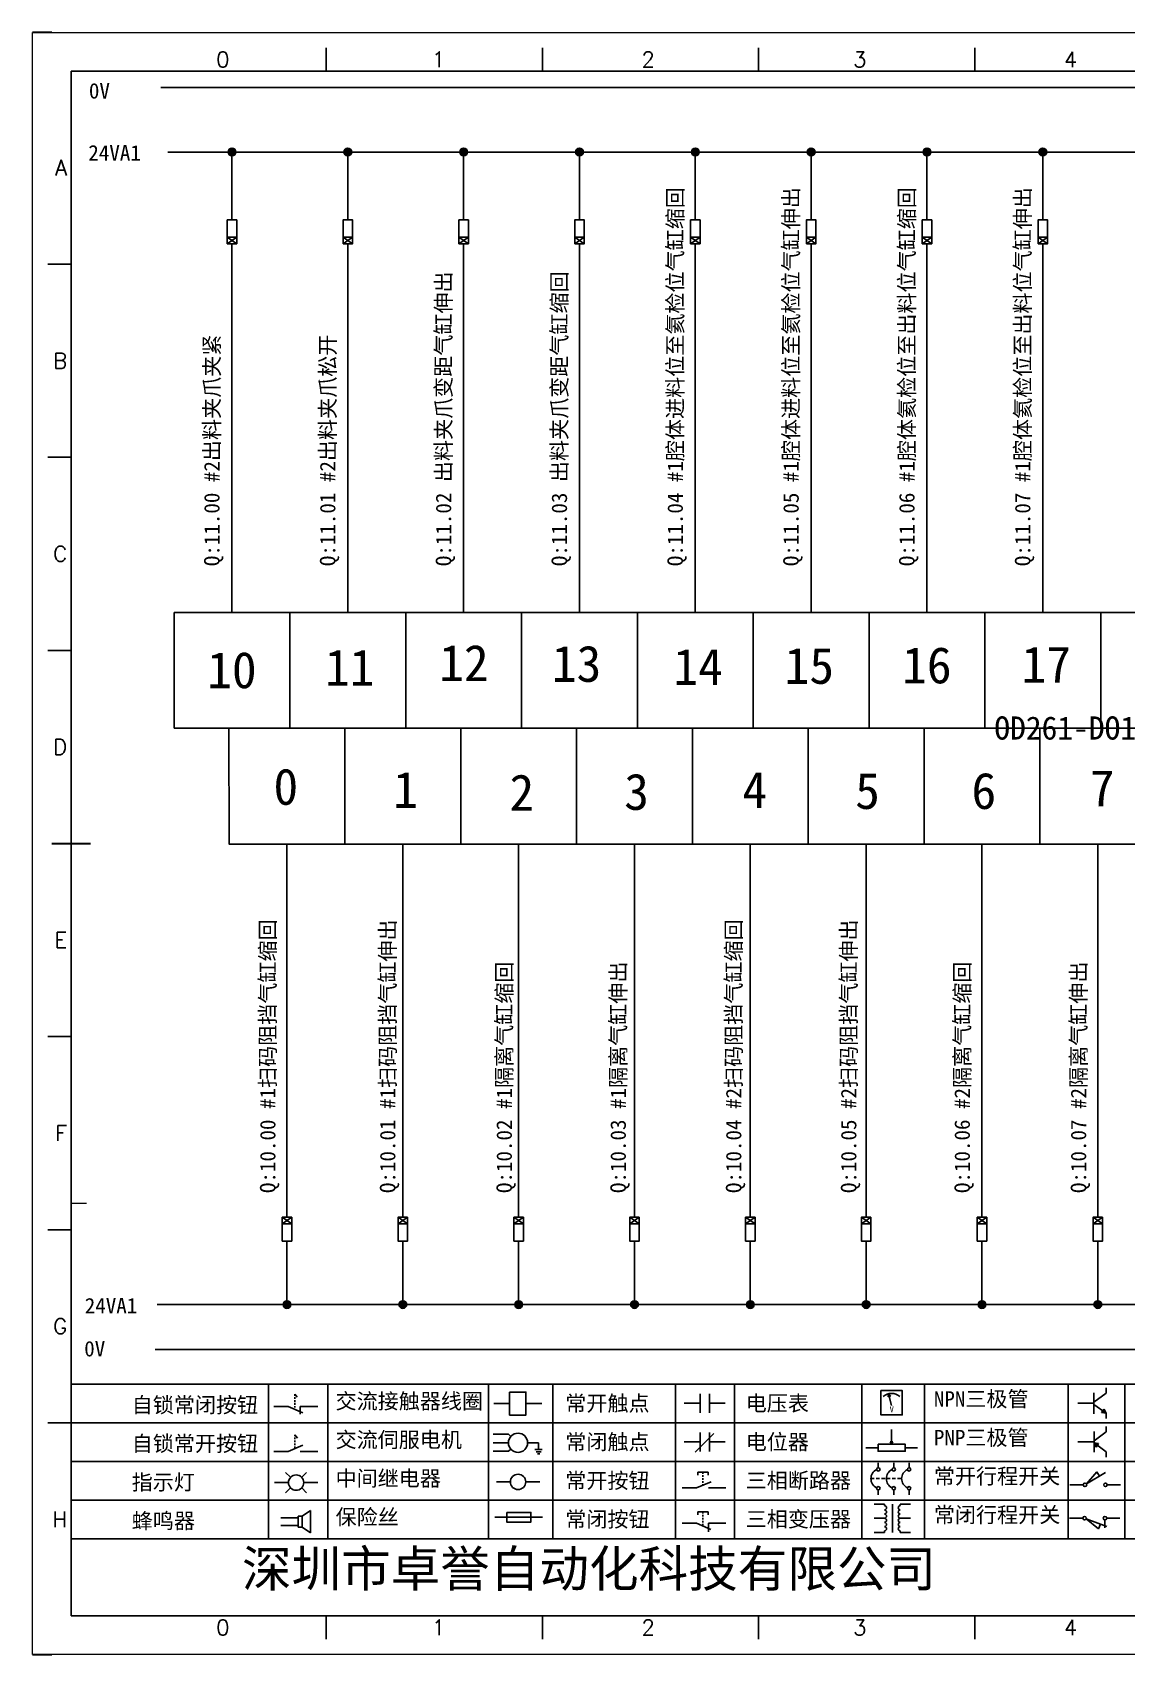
# Model space of a CAD drawing. Header units: millimetres. Extents: x -300 to 4617, y -106 to 3179.
# Drawn here: x 73 to 214.7, y 980.8 to 1190.8 of the extents above; entities that cross this region are included whole.
import ezdxf
from ezdxf.enums import TextEntityAlignment as Align

# ---------------------------------------------------------------- set-up
doc = ezdxf.new("R2010")
doc.units = ezdxf.units.MM
doc.layers.add('AE_BOR', color=1, linetype='Continuous')
doc.layers.add('MISC', color=2, linetype='Continuous')
doc.styles.get("Standard").update_dxf_attribs({"font": ''})
doc.styles.add('WD', font='romans.shx', dxfattribs={"width": 0.8, "bigfont": 'gbcbig.shx'})
doc.styles.add('样式 0', font='')
doc.styles.add('汉字', font='')
doc.styles.get('Standard').set_extended_font_data('SimSun')
doc.styles.get('样式 0').set_extended_font_data('KaiTi_GB2312')
doc.styles.get('汉字').set_extended_font_data('新宋体')

# ---------------------------------------------------------------- blocks, each defined once
blk = doc.blocks.new('*U4')
at = {"linetype": 'ByBlock'}
for p, q in [((-1909.23, -780.45), (-1909.23, -780.67)), ((-1909.23, -780.45), (-1908.92, -780.84)), ((-1909.23, -780.84), (-1909.23, -781.05)), ((-1911.92, -782.07), (-1910.06, -782.07)), ((-1910.06, -782.07), (-1908.18, -782.88)), ((-1909.23, -781.23), (-1909.23, -781.44)), ((-1909.23, -781.61), (-1909.23, -781.83)), ((-1909.23, -782), (-1909.23, -782.21)), ((-1909.23, -782.38), (-1909.23, -782.43)), ((-1908.52, -783.07), (-1908.52, -782.07)), ((-1906.25, -782.07), (-1908.52, -782.07))]:
    blk.add_line(p, q, dxfattribs=at)
blk = doc.blocks.new('*U6')
at = {"linetype": 'ByBlock'}
for p, q in [((-1908.88, -791.17), (-1909.23, -790.71)), ((-1909.23, -790.71), (-1909.23, -790.92)), ((-1909.23, -791.09), (-1909.23, -791.31)), ((-1909.23, -791.48), (-1909.23, -791.69)), ((-1911.92, -792.89), (-1910.06, -792.89)), ((-1910.06, -792.89), (-1908.18, -792.08)), ((-1909.23, -791.86), (-1909.23, -792.08)), ((-1909.23, -792.25), (-1909.23, -792.47)), ((-1906.25, -792.89), (-1908.52, -792.89))]:
    blk.add_line(p, q, dxfattribs=at)
blk = doc.blocks.new('蜂鸣器')
at = {"linetype": 'ByBlock'}
for p, q in [((-1907.17, -795.53), (-1908.25, -796.26)), ((-1907.17, -795.53), (-1907.17, -798.41)), ((-1908.8, -796.48), (-1911.01, -796.48)), ((-1908.8, -797.46), (-1911.01, -797.46)), ((-1908.25, -796.26), (-1908.8, -796.26)), ((-1908.8, -797.68), (-1908.8, -796.26)), ((-1908.25, -797.68), (-1908.8, -797.68)), ((-1908.25, -797.68), (-1908.25, -796.26)), ((-1907.17, -798.41), (-1908.25, -797.68))]:
    blk.add_line(p, q, dxfattribs=at)
blk = doc.blocks.new('指示灯')
at = {"linetype": 'ByBlock'}
for p, q in [((-1854.25, -776.92), (-1856.06, -776.92)), ((-1854.62, -775.59), (-1853.97, -776.23)), ((-1851.9, -775.59), (-1852.54, -776.23)), ((-1852.26, -776.92), (-1850.45, -776.92)), ((-1854.62, -778.25), (-1853.97, -777.61)), ((-1851.9, -778.25), (-1852.54, -777.61))]:
    blk.add_line(p, q, dxfattribs=at)
blk.add_circle((-1853.26, -776.92), 0.992, dxfattribs=at)
blk = doc.blocks.new('交流接触器线圈')
at = {"linetype": 'ByBlock'}
for p, q in [((-1880.82, -781.77), (-1882.87, -781.77)), ((-1878.72, -781.77), (-1876.67, -781.77))]:
    blk.add_line(p, q, dxfattribs=at)
blk.add_lwpolyline([(-1880.82, -780.28), (-1878.72, -780.28), (-1878.72, -783.26), (-1880.82, -783.26)], close=True, dxfattribs=at)
blk = doc.blocks.new('交流伺服电机')
at = {"linetype": 'ByBlock'}
for p, q in [((-1880.97, -785.75), (-1882.94, -785.75)), ((-1880.97, -786.85), (-1882.94, -786.85)), ((-1880.97, -785.75), (-1880.65, -786.03)), ((-1878.49, -786.85), (-1877.07, -786.85)), ((-1877.07, -786.85), (-1877.07, -787.72)), ((-1880.97, -787.94), (-1882.94, -787.94)), ((-1880.97, -787.94), (-1880.65, -787.67)), ((-1877.54, -787.72), (-1876.59, -787.72)), ((-1877.38, -788.01), (-1876.75, -788.01)), ((-1877.23, -788.29), (-1876.9, -788.29))]:
    blk.add_line(p, q, dxfattribs=at)
blk.add_circle((-1879.73, -786.85), 1.24, dxfattribs=at)
blk = doc.blocks.new('中间继电器')
at = {"linetype": 'ByBlock'}
for p, q in [((-1880.72, -791.92), (-1882.54, -791.92)), ((-1878.74, -791.92), (-1876.92, -791.92))]:
    blk.add_line(p, q, dxfattribs=at)
blk.add_circle((-1879.73, -791.92), 0.992, dxfattribs=at)
blk = doc.blocks.new('保险丝')
at = {"linetype": 'ByBlock'}
blk.add_line((-1882.72, -796.49), (-1876.55, -796.49), dxfattribs=at)
blk.add_lwpolyline([(-1881.2, -795.86), (-1878.06, -795.86), (-1878.06, -797.12), (-1881.2, -797.12)], close=True, dxfattribs=at)
blk = doc.blocks.new('常开按钮')
at = {"linetype": 'ByBlock'}
for p, q in [((-1910.06, -787.73), (-1908.18, -786.93)), ((-1909.9, -785.68), (-1908.56, -785.68)), ((-1909.9, -785.68), (-1909.9, -786.07)), ((-1909.23, -785.68), (-1909.23, -785.89)), ((-1909.23, -786.06), (-1909.23, -786.28)), ((-1909.23, -786.45), (-1909.23, -786.67)), ((-1909.23, -786.84), (-1909.23, -787.05)), ((-1909.23, -787.22), (-1909.23, -787.38)), ((-1908.56, -785.68), (-1908.56, -786.07)), ((-1911.92, -787.73), (-1910.06, -787.73)), ((-1906.25, -787.73), (-1908.52, -787.73))]:
    blk.add_line(p, q, dxfattribs=at)
blk = doc.blocks.new('常开触点')
at = {"linetype": 'ByBlock'}
for p, q in [((-1853.82, -782.99), (-1853.82, -780.56)), ((-1852.6, -782.99), (-1852.6, -780.56)), ((-1853.82, -781.77), (-1855.88, -781.77)), ((-1852.6, -781.77), (-1850.55, -781.77))]:
    blk.add_line(p, q, dxfattribs=at)
blk = doc.blocks.new('常闭触点')
at = {"linetype": 'ByBlock'}
for p, q in [((-1853.82, -786.77), (-1855.88, -786.77)), ((-1852.01, -785.66), (-1854.43, -788.1)), ((-1853.82, -787.99), (-1853.82, -785.56)), ((-1852.6, -787.99), (-1852.6, -785.56)), ((-1852.6, -786.77), (-1850.55, -786.77))]:
    blk.add_line(p, q, dxfattribs=at)
blk = doc.blocks.new('常闭按钮')
at = {"linetype": 'ByBlock'}
for p, q in [((-1854.11, -790.83), (-1852.77, -790.83)), ((-1854.11, -790.83), (-1854.11, -791.22)), ((-1853.44, -790.83), (-1853.44, -791.04)), ((-1853.44, -791.21), (-1853.44, -791.43)), ((-1853.44, -791.6), (-1853.44, -791.82)), ((-1852.77, -790.83), (-1852.77, -791.22)), ((-1856.13, -792.28), (-1854.28, -792.28)), ((-1854.28, -792.28), (-1852.4, -793.09)), ((-1853.44, -791.99), (-1853.44, -792.2)), ((-1853.44, -792.37), (-1853.44, -792.53)), ((-1850.47, -792.28), (-1852.73, -792.28)), ((-1852.73, -792.28), (-1852.73, -793.43))]:
    blk.add_line(p, q, dxfattribs=at)
blk = doc.blocks.new('电压表')
at = {"linetype": 'ByBlock'}
for p, q in [((-1814.84, -780.75), (-1814.91, -781.13)), ((-1814.6, -781.05), (-1814.91, -781.13)), ((-1814.84, -780.75), (-1814.46, -782.26)), ((-1814.84, -780.75), (-1814.6, -781.05))]:
    blk.add_line(p, q, dxfattribs=at)
blk.add_lwpolyline([(-1815.84, -780.34), (-1813.07, -780.34), (-1813.07, -783.49), (-1815.84, -783.49)], close=True, dxfattribs=at)
blk.add_arc((-1814.46, -782.26), 1.56, 46.8313, 133.1687, dxfattribs=at)
at = {"linetype": 'ByBlock', "insert": (-1814.7, -782.39), "char_height": 0.75, "width": 0.6768, "attachment_point": 1}
blk.add_mtext('V', dxfattribs=at)
blk = doc.blocks.new('电位器')
at = {"linetype": 'ByBlock'}
for p, q in [((-1814.45, -787.3), (-1814.45, -785.39)), ((-1814.45, -787.3), (-1814.62, -786.96)), ((-1814.62, -786.96), (-1814.27, -786.96)), ((-1814.45, -787.3), (-1814.27, -786.96)), ((-1816.21, -787.75), (-1817.79, -787.75)), ((-1812.68, -787.75), (-1811.1, -787.75))]:
    blk.add_line(p, q, dxfattribs=at)
blk.add_lwpolyline([(-1816.21, -787.3), (-1812.68, -787.3), (-1812.68, -788.2), (-1816.21, -788.2)], close=True, dxfattribs=at)
blk = doc.blocks.new('三相断路器')
at = {"linetype": 'ByBlock'}
for p, q in [((-1816.17, -790.33), (-1816.17, -789.7)), ((-1814.17, -790.33), (-1814.17, -789.7)), ((-1812.18, -790.33), (-1812.18, -789.7)), ((-1817.14, -791.74), (-1816.72, -791.74)), ((-1816.45, -791.74), (-1816.03, -791.74)), ((-1816.17, -793.19), (-1816.17, -793.83)), ((-1815.76, -791.74), (-1815.34, -791.74)), ((-1815.07, -791.74), (-1814.65, -791.74)), ((-1814.38, -791.74), (-1813.96, -791.74)), ((-1814.17, -793.19), (-1814.17, -793.83)), ((-1813.69, -791.74), (-1813.27, -791.74)), ((-1812.18, -793.19), (-1812.18, -793.83))]:
    blk.add_line(p, q, dxfattribs=at)
for centre in [(-1816.17, -790.55), (-1814.17, -790.55), (-1812.18, -790.55), (-1816.17, -792.98), (-1814.17, -792.98), (-1812.18, -792.98)]:
    blk.add_circle(centre, 0.219, dxfattribs=at)
for centre in [(-1815.81, -791.74), (-1813.82, -791.74), (-1811.83, -791.74)]:
    blk.add_arc(centre, 1.32, 115.5791, 244.4209, dxfattribs=at)
blk = doc.blocks.new('三相变压器')
at = {"linetype": 'ByBlock'}
for p, q in [((-1816.69, -795.03), (-1815.37, -795.03)), ((-1815.37, -795.03), (-1815.37, -795.24)), ((-1814.34, -798.7), (-1814.34, -795.04)), ((-1812, -795.03), (-1813.32, -795.03)), ((-1813.32, -795.03), (-1813.32, -795.24)), ((-1816.69, -796.87), (-1815.37, -796.87)), ((-1812, -796.87), (-1813.32, -796.87)), ((-1816.69, -798.71), (-1815.37, -798.71)), ((-1815.37, -798.71), (-1815.37, -798.5)), ((-1813.32, -798.71), (-1813.32, -798.5)), ((-1812, -798.71), (-1813.32, -798.71))]:
    blk.add_line(p, q, dxfattribs=at)
for centre, start, end in [((-1815.37, -795.51), 270, 90), ((-1815.37, -796.06), 270, 90), ((-1813.32, -795.51), 90, 270), ((-1813.32, -796.06), 90, 270), ((-1815.37, -796.6), 270, 90), ((-1815.37, -797.14), 270, 90), ((-1815.37, -797.68), 270, 90), ((-1815.37, -798.23), 270, 90), ((-1813.32, -796.6), 90, 270), ((-1813.32, -797.14), 90, 270), ((-1813.32, -797.68), 90, 270), ((-1813.32, -798.23), 90, 270)]:
    blk.add_arc(centre, 0.271, start, end, dxfattribs=at)
blk = doc.blocks.new('NPN三极管')
at = {"linetype": 'ByBlock'}
for p, q in [((-1785.73, -780.61), (-1785.73, -783.32)), ((-1785.73, -781.82), (-1784.15, -780.66)), ((-1784.15, -780.66), (-1784.15, -779.98)), ((-1785.73, -781.97), (-1787.81, -781.97)), ((-1785.73, -782.11), (-1784.15, -783.27)), ((-1784.41, -782.73), (-1784.74, -783.18)), ((-1784.15, -783.27), (-1784.74, -783.18)), ((-1784.15, -783.27), (-1784.41, -782.73)), ((-1784.15, -783.27), (-1784.15, -783.96))]:
    blk.add_line(p, q, dxfattribs=at)
blk = doc.blocks.new('PNP三极管')
at = {"linetype": 'ByBlock'}
for p, q in [((-1784.9, -785.38), (-1784.9, -788.09)), ((-1783.32, -785.43), (-1783.32, -784.75)), ((-1784.9, -786.74), (-1786.98, -786.74)), ((-1784.9, -786.59), (-1783.32, -785.43)), ((-1784.9, -786.88), (-1783.32, -788.04)), ((-1784.9, -786.88), (-1784.31, -786.97)), ((-1784.9, -786.88), (-1784.64, -787.42)), ((-1784.31, -786.97), (-1784.64, -787.42)), ((-1783.32, -788.04), (-1783.32, -788.73))]:
    blk.add_line(p, q, dxfattribs=at)
blk = doc.blocks.new('常开行程开关')
at = {"linetype": 'ByBlock'}
for p, q in [((-1785.89, -792.17), (-1784.52, -790.62)), ((-1785.89, -792.17), (-1783.43, -790.72)), ((-1784.52, -790.62), (-1784.19, -791.17)), ((-1786.29, -792.3), (-1788.01, -792.3)), ((-1781.48, -792.3), (-1783.21, -792.3))]:
    blk.add_line(p, q, dxfattribs=at)
for centre in [(-1786.07, -792.3), (-1783.42, -792.3)]:
    blk.add_circle(centre, 0.219, dxfattribs=at)
blk = doc.blocks.new('常闭行程开关')
at = {"linetype": 'ByBlock'}
for p, q in [((-1786.34, -796.62), (-1788.07, -796.62)), ((-1785.93, -796.72), (-1783.25, -797.7)), ((-1785.93, -796.72), (-1784.3, -798)), ((-1784.3, -798), (-1784.08, -797.4)), ((-1783.48, -796.84), (-1783.48, -797.85)), ((-1781.54, -796.62), (-1783.26, -796.62))]:
    blk.add_line(p, q, dxfattribs=at)
for centre in [(-1786.12, -796.62), (-1783.48, -796.62)]:
    blk.add_circle(centre, 0.219, dxfattribs=at)
blk = doc.blocks.new('电磁阀线圈')
at = {"linetype": 'ByBlock'}
for p, q in [((-1854.61, -796.54), (-1856.17, -796.54)), ((-1854.61, -795.92), (-1853.75, -797.16)), ((-1853.75, -795.92), (-1854.61, -797.16)), ((-1853.75, -795.92), (-1853.75, -797.16)), ((-1851.53, -796.54), (-1849.97, -796.54))]:
    blk.add_line(p, q, dxfattribs=at)
blk.add_lwpolyline([(-1854.61, -795.92), (-1851.53, -795.92), (-1851.53, -797.16), (-1854.61, -797.16)], close=True, dxfattribs=at)

msp = doc.modelspace()

# ---------------------------------------------------------------- hatches: boundary and pattern name
at = {"lineweight": -2}
h = msp.add_hatch(color=0, dxfattribs=at)
edge = h.paths.add_edge_path()
edge.add_arc((98.854, 1175.32), 0.5, 0, 360)
h = msp.add_hatch(color=0, dxfattribs=at)
edge = h.paths.add_edge_path()
edge.add_arc((113.854, 1175.32), 0.5, 0, 360)
h = msp.add_hatch(color=0, dxfattribs=at)
edge = h.paths.add_edge_path()
edge.add_arc((128.854, 1175.32), 0.5, 0, 360)
h = msp.add_hatch(color=0, dxfattribs=at)
edge = h.paths.add_edge_path()
edge.add_arc((143.854, 1175.32), 0.5, 0, 360)
h = msp.add_hatch(color=0, dxfattribs=at)
edge = h.paths.add_edge_path()
edge.add_arc((158.854, 1175.32), 0.5, 0, 360)
h = msp.add_hatch(color=0, dxfattribs=at)
edge = h.paths.add_edge_path()
edge.add_arc((173.854, 1175.32), 0.5, 0, 360)
h = msp.add_hatch(color=0, dxfattribs=at)
edge = h.paths.add_edge_path()
edge.add_arc((188.854, 1175.32), 0.5, 0, 360)
h = msp.add_hatch(color=0, dxfattribs=at)
edge = h.paths.add_edge_path()
edge.add_arc((203.854, 1175.32), 0.5, 0, 360)
h = msp.add_hatch(color=0, dxfattribs=at)
edge = h.paths.add_edge_path()
edge.add_arc((105.978, 1026.109), 0.5, 0, 360)
h = msp.add_hatch(color=0, dxfattribs=at)
edge = h.paths.add_edge_path()
edge.add_arc((120.978, 1026.109), 0.5, 0, 360)
h = msp.add_hatch(color=0, dxfattribs=at)
edge = h.paths.add_edge_path()
edge.add_arc((135.978, 1026.109), 0.5, 0, 360)
h = msp.add_hatch(color=0, dxfattribs=at)
edge = h.paths.add_edge_path()
edge.add_arc((150.978, 1026.109), 0.5, 0, 360)
h = msp.add_hatch(color=0, dxfattribs=at)
edge = h.paths.add_edge_path()
edge.add_arc((165.978, 1026.109), 0.5, 0, 360)
h = msp.add_hatch(color=0, dxfattribs=at)
edge = h.paths.add_edge_path()
edge.add_arc((180.978, 1026.109), 0.5, 0, 360)
h = msp.add_hatch(color=0, dxfattribs=at)
edge = h.paths.add_edge_path()
edge.add_arc((195.978, 1026.109), 0.5, 0, 360)
h = msp.add_hatch(color=0, dxfattribs=at)
edge = h.paths.add_edge_path()
edge.add_arc((210.978, 1026.109), 0.5, 0, 360)

# ---------------------------------------------------------------- linework, layer by layer
at = {"color": 7}
for p, q in [((365.016, 1185.798), (78.016, 1185.798)), ((78.016, 1185.798), (78.016, 985.798)), ((83.046, 985.798), (362.546, 985.798)), ((203.812, 985.798), (263.762, 985.798))]:
    msp.add_line(p, q, dxfattribs=at)
at = {"color": 0, "lineweight": -2}
for p, q in [((89.641, 1183.684), (356.394, 1183.684)), ((90.525, 1175.32), (357.278, 1175.32)), ((98.854, 1168.076), (98.854, 1175.32)), ((113.854, 1168.076), (113.854, 1175.32)), ((128.854, 1168.076), (128.854, 1175.32)), ((143.854, 1168.076), (143.854, 1175.32)), ((158.854, 1168.076), (158.854, 1175.32)), ((173.854, 1168.076), (173.854, 1175.32)), ((188.854, 1168.076), (188.854, 1175.32)), ((203.854, 1168.076), (203.854, 1175.32)), ((98.854, 1162.465), (98.854, 1115.714)), ((113.854, 1162.465), (113.854, 1115.714)), ((128.854, 1162.465), (128.854, 1115.714)), ((143.854, 1162.465), (143.854, 1115.714)), ((158.854, 1162.465), (158.854, 1115.714)), ((173.854, 1162.465), (173.854, 1115.714)), ((188.854, 1162.465), (188.854, 1115.714)), ((203.854, 1162.465), (203.854, 1115.714)), ((91.354, 1100.714), (353.478, 1100.714)), ((113.478, 1085.714), (113.478, 1100.714)), ((128.478, 1085.714), (128.478, 1100.714)), ((143.478, 1085.714), (143.478, 1100.714)), ((158.478, 1085.714), (158.478, 1100.714)), ((173.478, 1085.714), (173.478, 1100.714)), ((188.478, 1085.714), (188.478, 1100.714)), ((203.478, 1085.714), (203.478, 1100.714)), ((105.978, 1085.714), (105.978, 1038.964)), ((120.978, 1085.714), (120.978, 1038.964)), ((135.978, 1085.714), (135.978, 1038.964)), ((150.978, 1085.714), (150.978, 1038.964)), ((165.978, 1085.714), (165.978, 1038.964)), ((180.978, 1085.714), (180.978, 1038.964)), ((195.978, 1085.714), (195.978, 1038.964)), ((210.978, 1085.714), (210.978, 1038.964)), ((105.978, 1032.768), (105.978, 1026.109)), ((120.978, 1032.768), (120.978, 1026.109)), ((135.978, 1032.768), (135.978, 1026.109)), ((150.978, 1032.768), (150.978, 1026.109)), ((165.978, 1032.768), (165.978, 1026.109)), ((180.978, 1032.768), (180.978, 1026.109)), ((195.978, 1032.768), (195.978, 1026.109)), ((210.978, 1032.768), (210.978, 1026.109)), ((89.157, 1026.109), (355.147, 1026.109)), ((88.92, 1020.291), (355.673, 1020.291))]:
    msp.add_line(p, q, dxfattribs=at)
at = {"color": 7, "lineweight": 9, "ltscale": 0.1}
for p, q in [((78.016, 1039.227), (80.015, 1039.227)), ((174.351, 985.798), (203.812, 985.798)), ((202.455, 985.798), (202.455, 985.798)), ((202.455, 985.798), (202.455, 985.798)), ((202.455, 985.798), (202.455, 985.798)), ((202.455, 985.798), (202.455, 985.798))]:
    msp.add_line(p, q, dxfattribs=at)
at = {"color": 7, "linetype": 'ByBlock'}
for p, q in [((365.016, 1015.798), (78.016, 1015.798)), ((365.016, 1010.798), (78.016, 1010.798)), ((365.016, 1005.798), (78.016, 1005.798)), ((365.016, 1000.798), (78.016, 1000.798)), ((365.016, 995.798), (78.016, 995.798))]:
    msp.add_line(p, q, dxfattribs=at)
at = {"color": 7, "lineweight": -2}
for p, q in [((103.595, 1015.798), (103.595, 995.798)), ((111.272, 1015.798), (111.272, 995.798)), ((132.061, 1015.798), (132.061, 995.798)), ((140.415, 1015.798), (140.415, 995.798)), ((156.27, 1015.798), (156.27, 995.798)), ((163.918, 1015.798), (163.918, 995.798)), ((180.411, 1015.798), (180.411, 995.798)), ((188.513, 1015.798), (188.513, 995.798)), ((207.132, 1015.798), (207.132, 995.798)), ((214.491, 1015.798), (214.491, 995.798))]:
    msp.add_line(p, q, dxfattribs=at)
at = {"color": 7, "ltscale": 2}
msp.add_line((174.351, 985.798), (78.016, 985.798), dxfattribs=at)
at = {"color": 0, "lineweight": -2}
for points in [[(91.354, 1115.714), (106.354, 1115.714)], [(91.354, 1100.714), (91.354, 1115.714)], [(106.354, 1115.714), (121.354, 1115.714)], [(106.354, 1100.714), (106.354, 1115.714)], [(121.354, 1115.714), (136.354, 1115.714)], [(121.354, 1100.714), (121.354, 1115.714)], [(136.354, 1115.714), (151.354, 1115.714)], [(136.354, 1100.714), (136.354, 1115.714)], [(151.354, 1115.714), (166.354, 1115.714)], [(151.354, 1100.714), (151.354, 1115.714)], [(166.354, 1115.714), (181.354, 1115.714)], [(166.354, 1100.714), (166.354, 1115.714)], [(181.354, 1115.714), (196.354, 1115.714)], [(181.354, 1100.714), (181.354, 1115.714)], [(196.354, 1115.714), (211.354, 1115.714)], [(196.354, 1100.714), (196.354, 1115.714)], [(211.354, 1115.714), (226.354, 1115.714)], [(211.354, 1100.714), (211.354, 1115.714)], [(113.478, 1085.714), (98.478, 1085.714), (98.443, 1100.714)], [(128.478, 1085.714), (113.478, 1085.714)], [(143.478, 1085.714), (128.478, 1085.714)], [(158.478, 1085.714), (143.478, 1085.714)], [(173.478, 1085.714), (158.478, 1085.714)], [(188.478, 1085.714), (173.478, 1085.714)], [(203.478, 1085.714), (188.478, 1085.714)], [(218.478, 1085.714), (203.478, 1085.714)]]:
    msp.add_lwpolyline(points, dxfattribs=at)
for centre in [(98.854, 1175.32), (113.854, 1175.32), (128.854, 1175.32), (143.854, 1175.32), (158.854, 1175.32), (173.854, 1175.32), (188.854, 1175.32), (203.854, 1175.32), (105.978, 1026.109), (120.978, 1026.109), (135.978, 1026.109), (150.978, 1026.109), (165.978, 1026.109), (180.978, 1026.109), (195.978, 1026.109), (210.978, 1026.109)]:
    msp.add_circle(centre, 0.5, dxfattribs=at)
at = {"layer": 'AE_BOR', "color": 7, "lineweight": 30}
for p, q in [((75.546, 1190.798), (73.012, 1190.798)), ((75.516, 1085.798), (80.516, 1085.798)), ((73.012, 980.798), (75.546, 980.798))]:
    msp.add_line(p, q, dxfattribs=at)
at = {"layer": 'AE_BOR', "color": 7, "lineweight": 15}
for p, q in [((73.012, 1190.798), (370.012, 1190.798)), ((73.012, 980.798), (73.012, 1190.798)), ((370.012, 980.798), (73.012, 980.798))]:
    msp.add_line(p, q, dxfattribs=at)
at = {"layer": 'AE_BOR', "color": 7}
for p, q in [((111.046, 1185.798), (111.046, 1188.798)), ((139.046, 1185.798), (139.046, 1188.798)), ((167.046, 1185.798), (167.046, 1188.798)), ((195.046, 1185.798), (195.046, 1188.798)), ((78.016, 1160.798), (75.016, 1160.798)), ((78.016, 1135.798), (75.016, 1135.798)), ((78.016, 1110.798), (75.016, 1110.798)), ((78.016, 1060.798), (75.016, 1060.798)), ((78.016, 1035.798), (75.016, 1035.798)), ((78.016, 1010.798), (75.016, 1010.798)), ((111.046, 985.798), (111.046, 982.798)), ((139.046, 985.798), (139.046, 982.798)), ((167.046, 985.798), (167.046, 982.798)), ((195.046, 985.798), (195.046, 982.798))]:
    msp.add_line(p, q, dxfattribs=at)

# ---------------------------------------------------------------- block references
at = {"linetype": 'ByBlock'}
for p, rotation in [((-697.685, 3018.051), 90), ((-682.685, 3018.051), 90), ((-667.685, 3018.051), 90), ((-652.685, 3018.051), 90), ((-637.685, 3018.051), 90), ((-622.685, 3018.051), 90), ((-607.685, 3018.051), 90), ((-592.685, 3018.051), 90), ((902.517, -817.206), 270), ((917.517, -817.206), 270), ((932.517, -817.206), 270), ((947.517, -817.206), 270), ((962.517, -817.206), 270), ((977.517, -817.206), 270), ((992.517, -817.206), 270), ((1007.517, -817.206), 270)]:
    msp.add_blockref('电磁阀线圈', p, dxfattribs=dict(at, rotation=rotation))
at = {"color": 7, "linetype": 'ByBlock'}
for name, p in [('*U4', (2016.204, 1794.975)), ('交流接触器线圈', (2015.628, 1795.067)), ('常开触点', (2013.283, 1795.095)), ('电压表', (1998.722, 1795.314)), ('NPN三极管', (1996.21, 1795.301)), ('PNP三极管', (1995.384, 1795.072)), ('*U6', (2016.204, 1799.975)), ('交流伺服电机', (2015.628, 1795.067)), ('常闭触点', (2013.283, 1795.095)), ('电位器', (1998.722, 1795.314)), ('指示灯', (1960.419, 1779.975)), ('中间继电器', (2015.628, 1795.067)), ('常开按钮', (2069.069, 1790.095)), ('三相断路器', (1998.722, 1795.314)), ('常开行程开关', (1995.384, 1795.072)), ('三相变压器', (1998.722, 1795.314)), ('蜂鸣器', (2016.204, 1794.975)), ('保险丝', (2015.628, 1795.067)), ('常闭按钮', (2013.283, 1790.095)), ('常闭行程开关', (1995.384, 1795.072))]:
    msp.add_blockref(name, p, dxfattribs=at)

# ---------------------------------------------------------------- texts
at = {"color": 0, "lineweight": -2, "attachment_point": 1}
for s, insert, char_height, width in [('{\\fKaiTi_GB2312|b0|i0|c134|p2;24VA1}', (80.249, 1176.215), 2, 14.27309), ('12', (125.684, 1111.523), 4.7064, 7.20347), ('13', (140.277, 1111.429), 4.7064, 7.20347), ('14', (156.013, 1111.042), 4.7064, 7.20347), ('15', (170.418, 1111.175), 4.7064, 7.20347), ('16', (185.638, 1111.239), 4.7064, 7.20347), ('17', (201.106, 1111.327), 4.7064, 7.20347), ('10', (95.642, 1110.613), 4.7064, 7.20347), ('11', (110.896, 1110.932), 4.7064, 7.20347), ('OD261-DO15   4#-CN1  10-11CH               ', (197.573, 1102.251), 3, 61.03402), ('0', (104.228, 1095.516), 4.706, 7.20347), ('1', (119.725, 1095.111), 4.706, 7.20347), ('2', (134.787, 1094.753), 4.706, 7.20347), ('3', (149.648, 1094.857), 4.706, 7.20347), ('4', (164.949, 1095.096), 4.706, 7.20347), ('5', (179.555, 1094.977), 4.706, 7.20347), ('6', (194.617, 1094.977), 4.706, 7.20347), ('7', (209.943, 1095.336), 4.706, 7.20347), ('{\\fKaiTi_GB2312|b0|i0|c134|p2;24VA1}', (79.789, 1026.965), 2, 14.27309)]:
    msp.add_mtext(s, dxfattribs=dict(at, insert=insert, char_height=char_height, width=width))
at = {"color": 0, "lineweight": -2, "char_height": 2, "width": 71.79445, "attachment_point": 1, "rotation": 90}
for s, insert in [('{\\C256;Q:11.04 #1腔体进料位至氦检位气缸缩回}', (155.24, 1121.7)), ('{\\C256;Q:11.05 #1腔体进料位至氦检位气缸伸出}', (170.24, 1121.7)), ('{\\C256;Q:11.06 #1腔体氦检位至出料位气缸缩回}', (185.24, 1121.7)), ('{\\C256;Q:11.07 #1腔体氦检位至出料位气缸伸出}', (200.24, 1121.7)), ('{\\C256;Q:11.02 出料夹爪变距气缸伸出}', (125.24, 1121.7)), ('{\\C256;Q:11.03 出料夹爪变距气缸缩回}', (140.24, 1121.7)), ('{\\C256;Q:11.00 #2出料夹爪夹紧}', (95.24, 1121.7)), ('{\\C256;Q:11.01 #2出料夹爪松开}', (110.24, 1121.7)), ('{\\C256;Q:10.00 #1扫码阻挡气缸缩回}', (102.479, 1040.541)), ('{\\C256;Q:10.01 #1扫码阻挡气缸伸出}', (118.008, 1040.541)), ('{\\C256;Q:10.04 #2扫码阻挡气缸缩回}', (162.813, 1040.541)), ('{\\C256;Q:10.05 #2扫码阻挡气缸伸出}', (177.707, 1040.541)), ('{\\C256;Q:10.02 #1隔离气缸缩回}', (133.097, 1040.541)), ('{\\C256;Q:10.03 #1隔离气缸伸出}', (147.857, 1040.541)), ('{\\C256;Q:10.06 #2隔离气缸缩回}', (192.408, 1040.541)), ('{\\C256;Q:10.07 #2隔离气缸伸出}', (207.47, 1040.541))]:
    msp.add_mtext(s, dxfattribs=dict(at, insert=insert))
at = {"color": 7, "char_height": 2, "attachment_point": 1, "style": '汉字'}
for s, insert in [('{\\fKaiTi_GB2312|b0|i0|c134|p49;自锁常闭按钮}', (85.872, 1014.113)), ('{\\fKaiTi_GB2312|b0|i0|c134|p49;交流接触器线圈}', (112.266, 1014.607)), ('{\\fKaiTi_GB2312|b0|i0|c134|p49;常开触点}', (142.019, 1014.32)), ('{\\fKaiTi_GB2312|b0|i0|c134|p49;电压表}', (165.379, 1014.329)), ('{\\fKaiTi_GB2312|b0|i0|c134|p49;NPN三极管}', (189.745, 1014.89)), ('{\\fKaiTi_GB2312|b0|i0|c134|p49;PNP三极管}', (189.745, 1009.89)), ('{\\fKaiTi_GB2312|b0|i0|c134|p49;自锁常开按钮}', (85.872, 1009.113)), ('{\\fKaiTi_GB2312|b0|i0|c134|p49;交流伺服电机}', (112.266, 1009.607)), ('{\\fKaiTi_GB2312|b0|i0|c134|p49;常闭触点}', (142.019, 1009.32)), ('{\\fKaiTi_GB2312|b0|i0|c134|p49;电位器}', (165.379, 1009.329)), ('{\\fKaiTi_GB2312|b0|i0|c134|p49;指示灯}', (85.872, 1004.113)), ('{\\fKaiTi_GB2312|b0|i0|c134|p49;中间继电器}', (112.266, 1004.607)), ('{\\fKaiTi_GB2312|b0|i0|c134|p49;常开按钮}', (142.019, 1004.32)), ('{\\fKaiTi_GB2312|b0|i0|c134|p49;三相断路器}', (165.379, 1004.329)), ('{\\fKaiTi_GB2312|b0|i0|c134|p49;常开行程开关}', (189.745, 1004.89)), ('{\\fKaiTi_GB2312|b0|i0|c134|p49;保险丝}', (112.266, 999.607)), ('{\\fKaiTi_GB2312|b0|i0|c134|p49;常闭按钮}', (142.019, 999.32)), ('{\\fKaiTi_GB2312|b0|i0|c134|p49;三相变压器}', (165.379, 999.329)), ('{\\fKaiTi_GB2312|b0|i0|c134|p49;常闭行程开关}', (189.745, 999.89)), ('{\\fKaiTi_GB2312|b0|i0|c134|p49;蜂鸣器}', (85.872, 999.113))]:
    msp.add_mtext(s, dxfattribs=dict(at, insert=insert))
at = {"color": 7, "lineweight": -2, "insert": (100.149, 994.269), "char_height": 4.70644, "width": 96.11383, "attachment_point": 1}
msp.add_mtext('深圳市卓誉自动化科技有限公司', dxfattribs=at)
at = {"layer": 'AE_BOR', "color": 7, "style": 'WD'}
for s, p in [('0', (97.682, 1186.298)), ('1', (125.608, 1186.298)), ('2', (152.758, 1186.298)), ('3', (180.158, 1186.298)), ('4', (207.458, 1186.298)), ('0', (97.682, 983.298)), ('1', (125.608, 983.298)), ('2', (152.758, 983.298)), ('3', (180.158, 983.298)), ('4', (207.458, 983.298))]:
    msp.add_text(s, height=2, dxfattribs=at).set_placement(p, align=Align.CENTER)
for s, p in [('A', (77.516, 1173.298)), ('B', (77.516, 1148.298)), ('C', (77.516, 1123.298)), ('D', (77.516, 1098.298)), ('E', (77.516, 1073.298)), ('F', (77.516, 1048.298)), ('G', (77.516, 1023.298)), ('H', (77.516, 998.298))]:
    msp.add_text(s, height=2, dxfattribs=at).set_placement(p, align=Align.MIDDLE_RIGHT)
at = {"layer": 'MISC', "color": 0, "char_height": 2, "width": 5.01683, "attachment_point": 1, "style": '样式 0'}
for insert in [(80.326, 1184.239), (79.719, 1021.395)]:
    msp.add_mtext('{\\fSimSun|b0|i0|c134|p49;0V}', dxfattribs=dict(at, insert=insert))

doc.saveas('drawing.dxf')
